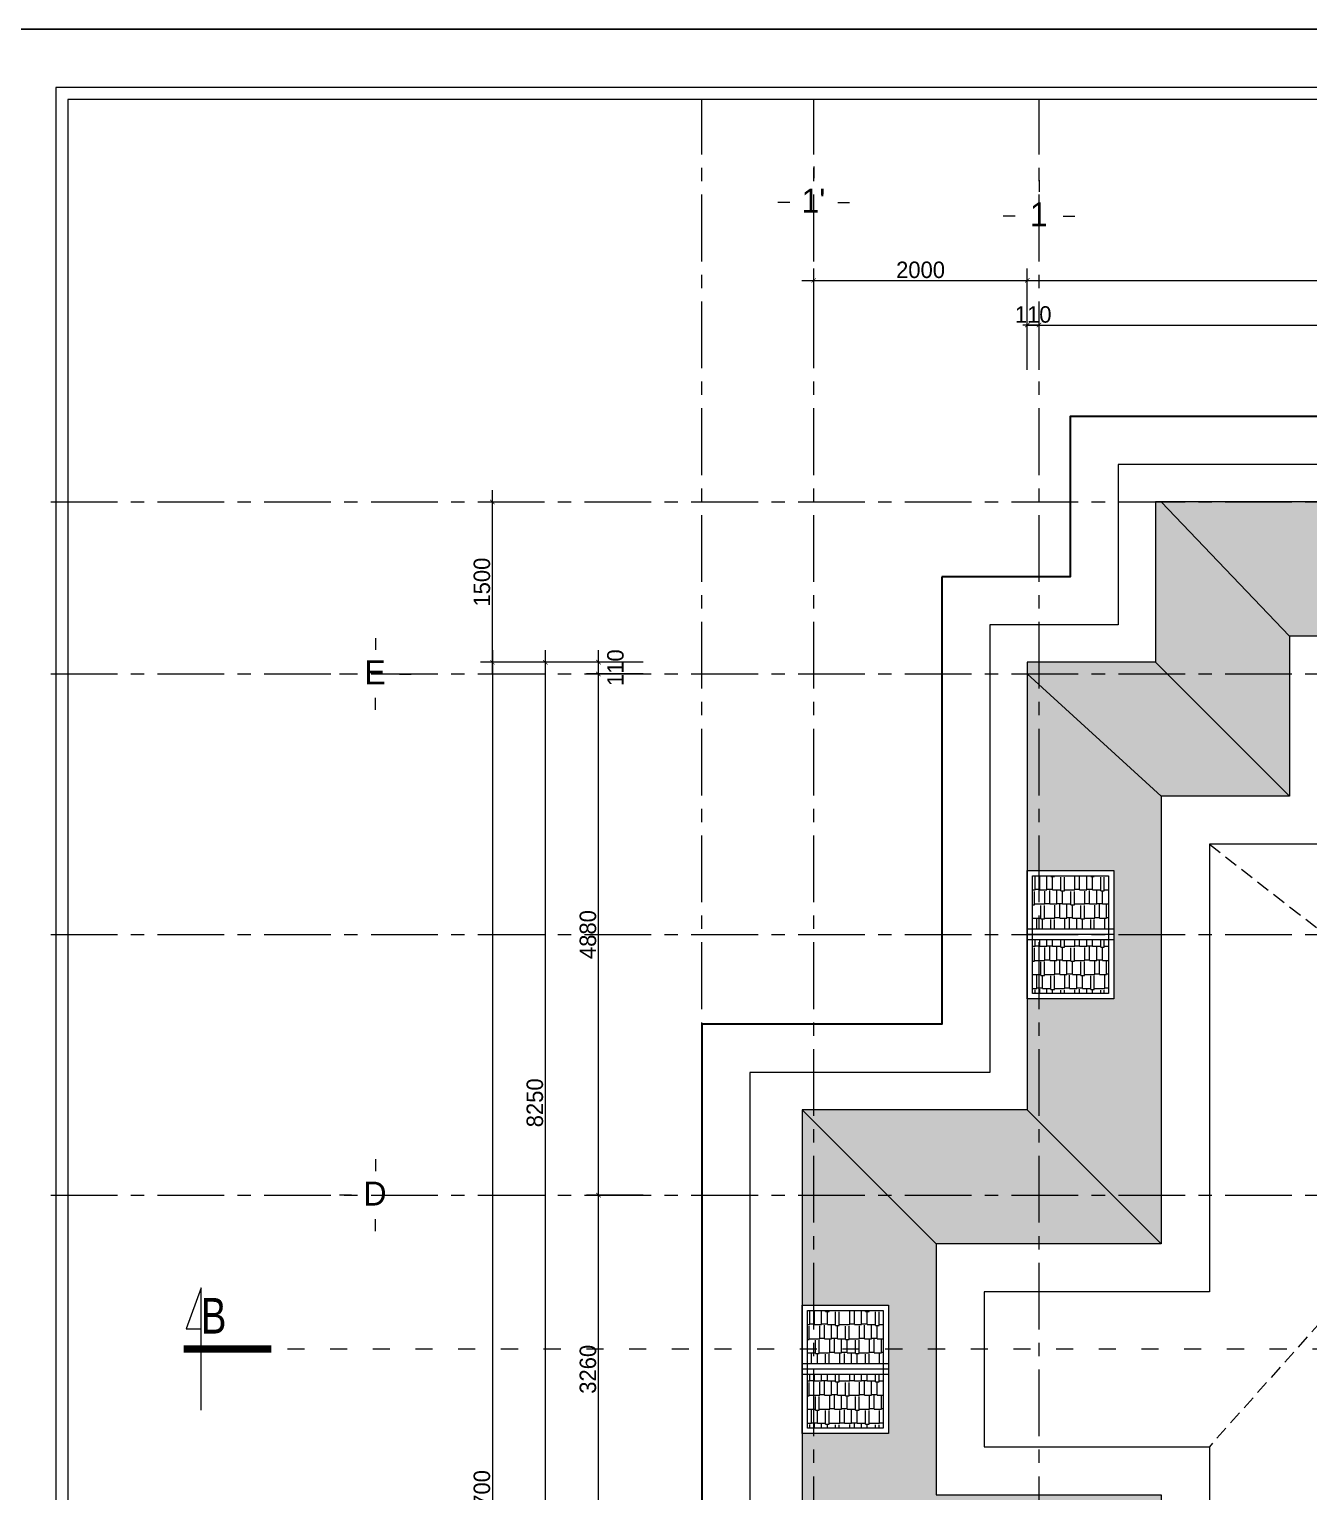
# Model space of a CAD drawing. Header units: millimetres. Extents: x 1832547 to 2001569, y -558009 to -417808.
# Drawn here: x 1944996 to 1956980, y -474386 to -460694 of the extents above; entities that cross this region are included whole.
import ezdxf
from ezdxf.enums import TextEntityAlignment as Align

# ---------------------------------------------------------------- set-up
doc = ezdxf.new("R2010")
doc.units = ezdxf.units.MM
doc.header["$MEASUREMENT"] = 0
for name, pattern in [('ACAD_ISO03W100', [30, 12, -18]), ('CENTER', [2, 1.25, -0.25, 0.25, -0.25]), ('HIDDEN', [9.525, 6.35, -3.175])]:
    doc.linetypes.add(name, pattern=pattern)
doc.layers.get('0').update_dxf_attribs({"linetype": 'CONTINUOUS'})
doc.layers.get('DEFPOINTS').update_dxf_attribs({"linetype": 'CONTINUOUS'})
for name, color, linetype, lineweight in [('AUDIT_I_120404221301-0', 7, 'CONTINUOUS', 15), ('AUDIT_I_160126172308-0', 7, 'CONTINUOUS', 5), ('CA. TUONG', 30, 'CONTINUOUS', 30), ('CA.cat 30', 30, 'CONTINUOUS', 35), ('CA.dim 08', 8, 'CONTINUOUS', 13), ('CA.khuat 75', 75, 'HIDDEN', 9), ('CA.noi that 15', 15, 'CONTINUOUS', 9), ('CA.thay 145', 145, 'CONTINUOUS', 18), ('CA.tim 67', 67, 'CENTER', 9), ('CA.vat lieu 08', 8, 'CONTINUOUS', 5), ('CA.vat lieu 179', 179, 'CONTINUOUS', 5)]:
    doc.layers.add(name, color=color, linetype=linetype, lineweight=lineweight)
doc.styles.add('CA.JSC1', font='Vhavan.ttf', dxfattribs={"width": 0.8})
doc.styles.get("Standard").update_dxf_attribs({"font": 'roman.shx'})
doc.dimstyles.new('CA 70', dxfattribs={"dimscale": 0.7, "dimtxt": 220, "dimasz": 60, "dimexe": 160, "dimexo": 0, "dimgap": 30, "dimtad": 1, "dimdec": 0, "dimrnd": 5, "dimzin": 0, "dimdsep": 46, "dimtxsty": 'Standard', "dimblk": 'ARCHTICK', "dimcen": 0.09, "dimdle": 160, "dimclrd": 256, "dimclre": 256, "dimclrt": 255, "dimadec": 0, "dimazin": 0, "dimtfac": 1, "dimtdec": 0, "dimtix": 1, "dimtmove": 2, "dimatfit": 3, "dimldrblk": 'DOT', "dimfxl": 600, "dimfxlon": 1, "dimtolj": 1, "dimtzin": 0, "dimarcsym": 0})
pattern_1 = [(0, (1387.75, 318.98), (280.5, 132), [66, -55, 77, -33, 99, -44]), (0, (1453.75, 324.48), (280.5, 132), [55, -209, 44, -66]), (0, (1585.75, 310.73), (280.5, 132), [33, -341]), (90, (1387.75, 318.98), (-93.5, 132), [126.5, -401.5]), (90, (1453.75, 318.98), (-93.5, 132), [123.75, -404.25]), (90, (1508.75, 318.98), (-93.5, 132), [115.5, -412.5]), (90, (1585.75, 310.73), (-93.5, 132), [126.5, -401.5]), (90, (1618.75, 310.73), (-93.5, 132), [126.5, -401.5]), (90, (1717.75, 318.98), (-93.5, 132), [121, -407])]

# ---------------------------------------------------------------- blocks, each defined once
blk = doc.blocks.new('A$C2d76a15f')
at = {"color": 4, "linetype": 'Continuous', "lineweight": 18}
for p, q in [((27498, 19313), (1212, 19313)), ((1212, 19313), (1212, 453))]:
    blk.add_line(p, q, dxfattribs=at)
for p, q in [((27405, 19220), (1306, 19220)), ((1306, 19220), (1306, 546))]:
    blk.add_line(p, q)
at = {"layer": 'DEFPOINTS', "ltscale": 600}
blk.add_line((0, 19765), (27951, 19765), dxfattribs=at)
blk = doc.blocks.new('_ArchTick')
at = {"color": 1, "linetype": 'ByBlock', "const_width": 0.15}
blk.add_lwpolyline([(-0.5, -0.5), (0.5, 0.5)], dxfattribs=at)
blk = doc.blocks.new('*D713')
at = {"layer": 'CA.dim 08', "lineweight": -2, "transparency": 16777216}
for p, q in [((1950327, -474982), (1950327, -471498)), ((1950747, -471610), (1950215, -471610)), ((1950747, -474870), (1950215, -474870))]:
    blk.add_line(p, q, dxfattribs=at)
at = {"layer": 'DEFPOINTS', "color": 0, "transparency": 16777216}
for p in [(1950327, -471610), (1950820, -471610), (1950820, -474870)]:
    blk.add_point(p, dxfattribs=at)
at = {"layer": 'CA.dim 08', "lineweight": -2, "transparency": 16777216, "xscale": 42, "yscale": 42, "zscale": 42}
for p, rotation in [((1950327, -471610), 90), ((1950327, -474870), 270)]:
    blk.add_blockref('_ArchTick', p, dxfattribs=dict(at, rotation=rotation))
at = {"layer": 'CA.dim 08', "color": 255, "transparency": 16777216, "insert": (1950229, -473240), "char_height": 154, "attachment_point": 5, "rotation": 90}
blk.add_mtext('\\A1;3260', dxfattribs=at)
blk = doc.blocks.new('_DOT')
at = {"color": 1, "linetype": 'ByBlock'}
blk.add_line((-0.5, 0), (-1, 0), dxfattribs=at)
at = {"color": 1, "linetype": 'ByBlock', "const_width": 0.5}
blk.add_lwpolyline([(-0.25, 0, 1), (0.25, 0, 1)], format="xyb", close=True, dxfattribs=at)
blk = doc.blocks.new('*D714')
at = {"layer": 'CA.dim 08', "lineweight": -2, "transparency": 16777216}
for p, q in [((1950327, -471722), (1950327, -466618)), ((1950747, -466730), (1950215, -466730)), ((1950747, -471610), (1950215, -471610))]:
    blk.add_line(p, q, dxfattribs=at)
at = {"layer": 'DEFPOINTS', "color": 0, "transparency": 16777216}
for p in [(1950327, -466730), (1950920, -466730), (1950820, -471610)]:
    blk.add_point(p, dxfattribs=at)
at = {"layer": 'CA.dim 08', "lineweight": -2, "transparency": 16777216, "xscale": 42, "yscale": 42, "zscale": 42}
for p, rotation in [((1950327, -466730), 90), ((1950327, -471610), 270)]:
    blk.add_blockref('_ArchTick', p, dxfattribs=dict(at, rotation=rotation))
at = {"layer": 'CA.dim 08', "color": 255, "transparency": 16777216, "insert": (1950229, -469170), "char_height": 154, "attachment_point": 5, "rotation": 90}
blk.add_mtext('\\A1;4880', dxfattribs=at)
blk = doc.blocks.new('*D715')
at = {"layer": 'CA.dim 08', "lineweight": -2, "transparency": 16777216}
for p, q in [((1950327, -466842), (1950327, -466508)), ((1950747, -466620), (1950215, -466620)), ((1950747, -466730), (1950215, -466730))]:
    blk.add_line(p, q, dxfattribs=at)
at = {"layer": 'DEFPOINTS', "color": 0, "transparency": 16777216}
for p in [(1950327, -466620), (1950920, -466620), (1950920, -466730)]:
    blk.add_point(p, dxfattribs=at)
at = {"layer": 'CA.dim 08', "lineweight": -2, "transparency": 16777216, "xscale": 42, "yscale": 42, "zscale": 42}
for p, rotation in [((1950327, -466620), 90), ((1950327, -466730), 270)]:
    blk.add_blockref('_ArchTick', p, dxfattribs=dict(at, rotation=rotation))
at = {"layer": 'CA.dim 08', "color": 255, "transparency": 16777216, "insert": (1950487, -466671), "char_height": 154, "attachment_point": 5, "rotation": 90}
blk.add_mtext('\\A1;110', dxfattribs=at)
blk = doc.blocks.new('*D717')
at = {"layer": 'CA.dim 08', "lineweight": -2, "transparency": 16777216}
for p, q in [((1949830, -474982), (1949830, -466508)), ((1950250, -466620), (1949718, -466620)), ((1950250, -474870), (1949718, -474870))]:
    blk.add_line(p, q, dxfattribs=at)
at = {"layer": 'DEFPOINTS', "color": 0, "transparency": 16777216}
for p in [(1949830, -466620), (1950920, -466620), (1950820, -474870)]:
    blk.add_point(p, dxfattribs=at)
at = {"layer": 'CA.dim 08', "lineweight": -2, "transparency": 16777216, "xscale": 42, "yscale": 42, "zscale": 42}
for p, rotation in [((1949830, -466620), 90), ((1949830, -474870), 270)]:
    blk.add_blockref('_ArchTick', p, dxfattribs=dict(at, rotation=rotation))
at = {"layer": 'CA.dim 08', "color": 255, "transparency": 16777216, "insert": (1949732, -470745), "char_height": 154, "attachment_point": 5, "rotation": 90}
blk.add_mtext('\\A1;8250', dxfattribs=at)
blk = doc.blocks.new('*D719')
at = {"layer": 'CA.dim 08', "lineweight": -2, "transparency": 16777216}
for p, q in [((1949334, -466508), (1949334, -482432)), ((1949754, -466620), (1949222, -466620)), ((1949754, -482320), (1949222, -482320))]:
    blk.add_line(p, q, dxfattribs=at)
at = {"layer": 'DEFPOINTS', "color": 0, "transparency": 16777216}
for p in [(1950423, -466620), (1949334, -482320), (1950423, -482320)]:
    blk.add_point(p, dxfattribs=at)
at = {"layer": 'CA.dim 08', "lineweight": -2, "transparency": 16777216, "xscale": 42, "yscale": 42, "zscale": 42}
for p, rotation in [((1949334, -466620), 90), ((1949334, -482320), 270)]:
    blk.add_blockref('_ArchTick', p, dxfattribs=dict(at, rotation=rotation))
at = {"layer": 'CA.dim 08', "color": 255, "transparency": 16777216, "insert": (1949236, -474470), "char_height": 154, "attachment_point": 5, "rotation": 90}
blk.add_mtext('\\A1;15700', dxfattribs=at)
blk = doc.blocks.new('*D721')
at = {"layer": 'CA.dim 08', "lineweight": -2, "transparency": 16777216}
for p, q in [((1949754, -465120), (1949222, -465120)), ((1949334, -466732), (1949334, -465008)), ((1949754, -466620), (1949222, -466620))]:
    blk.add_line(p, q, dxfattribs=at)
at = {"layer": 'DEFPOINTS', "color": 0, "transparency": 16777216}
for p in [(1949334, -465120), (1949830, -465120), (1949830, -466620)]:
    blk.add_point(p, dxfattribs=at)
at = {"layer": 'CA.dim 08', "lineweight": -2, "transparency": 16777216, "xscale": 42, "yscale": 42, "zscale": 42}
for p, rotation in [((1949334, -465120), 90), ((1949334, -466620), 270)]:
    blk.add_blockref('_ArchTick', p, dxfattribs=dict(at, rotation=rotation))
at = {"layer": 'CA.dim 08', "color": 255, "transparency": 16777216, "insert": (1949236, -465870), "char_height": 154, "attachment_point": 5, "rotation": 90}
blk.add_mtext('\\A1;1500', dxfattribs=at)
blk = doc.blocks.new('FDBNDFJKBNFJKDNBFD')
at = {"layer": 'CA.vat lieu 08'}
for p, q in [((664804, -453296), (664804, -453401)), ((664594, -453612), (664490, -453612)), ((665015, -453612), (665119, -453612)), ((664804, -453926), (664804, -453821))]:
    blk.add_line(p, q, dxfattribs=at)
blk = doc.blocks.new('*D728')
at = {"layer": 'CA.dim 08', "lineweight": -2, "transparency": 16777216}
for p, q in [((1954454, -463883), (1954454, -463351)), ((1960454, -463883), (1960454, -463351)), ((1954342, -463463), (1960566, -463463))]:
    blk.add_line(p, q, dxfattribs=at)
at = {"layer": 'DEFPOINTS', "color": 0, "transparency": 16777216}
for p in [(1960454, -463463), (1954454, -464096), (1960454, -464096)]:
    blk.add_point(p, dxfattribs=at)
at = {"layer": 'CA.dim 08', "lineweight": -2, "transparency": 16777216, "xscale": 42, "yscale": 42, "zscale": 42, "rotation": 180}
blk.add_blockref('_ArchTick', (1954454, -463463), dxfattribs=at)
at = {"layer": 'CA.dim 08', "lineweight": -2, "transparency": 16777216, "xscale": 42, "yscale": 42, "zscale": 42}
blk.add_blockref('_ArchTick', (1960454, -463463), dxfattribs=at)
at = {"layer": 'CA.dim 08', "color": 255, "transparency": 16777216, "insert": (1957454, -463365), "char_height": 154, "attachment_point": 5}
blk.add_mtext('\\A1;6000', dxfattribs=at)
blk = doc.blocks.new('*D731')
at = {"layer": 'CA.dim 08', "lineweight": -2, "transparency": 16777216}
for p, q in [((1954344, -463465), (1954344, -462933)), ((1964124, -463465), (1964124, -462933)), ((1954232, -463045), (1964236, -463045))]:
    blk.add_line(p, q, dxfattribs=at)
at = {"layer": 'DEFPOINTS', "color": 0, "transparency": 16777216}
for p in [(1964124, -463045), (1954344, -464096), (1964124, -464096)]:
    blk.add_point(p, dxfattribs=at)
at = {"layer": 'CA.dim 08', "lineweight": -2, "transparency": 16777216, "xscale": 42, "yscale": 42, "zscale": 42, "rotation": 180}
blk.add_blockref('_ArchTick', (1954344, -463045), dxfattribs=at)
at = {"layer": 'CA.dim 08', "lineweight": -2, "transparency": 16777216, "xscale": 42, "yscale": 42, "zscale": 42}
blk.add_blockref('_ArchTick', (1964124, -463045), dxfattribs=at)
at = {"layer": 'CA.dim 08', "color": 255, "transparency": 16777216, "insert": (1959234, -462947), "char_height": 154, "attachment_point": 5}
blk.add_mtext('\\A1;9780', dxfattribs=at)
blk = doc.blocks.new('*D732')
at = {"layer": 'CA.dim 08', "lineweight": -2, "transparency": 16777216}
for p, q in [((1954344, -463883), (1954344, -463351)), ((1954454, -463883), (1954454, -463351)), ((1954344, -463463), (1954302, -463463)), ((1954454, -463463), (1954344, -463463)), ((1954454, -463463), (1954496, -463463))]:
    blk.add_line(p, q, dxfattribs=at)
at = {"layer": 'DEFPOINTS', "color": 0, "transparency": 16777216}
for p in [(1954344, -463463), (1954344, -464096), (1954454, -464096)]:
    blk.add_point(p, dxfattribs=at)
at = {"layer": 'CA.dim 08', "lineweight": -2, "transparency": 16777216, "xscale": 42, "yscale": 42, "zscale": 42}
blk.add_blockref('_ArchTick', (1954344, -463463), dxfattribs=at)
at = {"layer": 'CA.dim 08', "lineweight": -2, "transparency": 16777216, "xscale": 42, "yscale": 42, "zscale": 42, "rotation": 180}
blk.add_blockref('_ArchTick', (1954454, -463463), dxfattribs=at)
at = {"layer": 'CA.dim 08', "color": 255, "transparency": 16777216, "insert": (1954399, -463365), "char_height": 154, "attachment_point": 5}
blk.add_mtext('\\A1;110', dxfattribs=at)
blk = doc.blocks.new('*D733')
at = {"layer": 'CA.dim 08', "lineweight": -2, "transparency": 16777216}
for p, q in [((1952344, -463465), (1952344, -462933)), ((1954344, -463465), (1954344, -462933)), ((1952232, -463045), (1954456, -463045))]:
    blk.add_line(p, q, dxfattribs=at)
at = {"layer": 'DEFPOINTS', "color": 0, "transparency": 16777216}
for p in [(1954344, -463045), (1952344, -463485), (1954344, -463674)]:
    blk.add_point(p, dxfattribs=at)
at = {"layer": 'CA.dim 08', "lineweight": -2, "transparency": 16777216, "xscale": 42, "yscale": 42, "zscale": 42, "rotation": 180}
blk.add_blockref('_ArchTick', (1952344, -463045), dxfattribs=at)
at = {"layer": 'CA.dim 08', "lineweight": -2, "transparency": 16777216, "xscale": 42, "yscale": 42, "zscale": 42}
blk.add_blockref('_ArchTick', (1954344, -463045), dxfattribs=at)
at = {"layer": 'CA.dim 08', "color": 255, "transparency": 16777216, "insert": (1953344, -462947), "char_height": 154, "attachment_point": 5}
blk.add_mtext('\\A1;2000', dxfattribs=at)
blk = doc.blocks.new('vet cat')
at = {"layer": 'CA.cat 30', "const_width": 50}
blk.add_lwpolyline([(-82592, -188552), (-81976, -188552)], dxfattribs=at)
at = {"layer": 'CA.thay 145'}
blk.add_line((-82574, -188411), (-82469, -188411), dxfattribs=at)
blk.add_lwpolyline([(-82469, -188983), (-82469, -188122), (-82574, -188411)], dxfattribs=at)
blk = doc.blocks.new('1E3E')
at = {"layer": 'CA.thay 145', "color": 1, "linetype": 'ACAD_ISO03W100', "ltscale": 10}
blk.add_lwpolyline([(791912, 808428), (808757, 808428)], dxfattribs=at)
at = {"layer": 'CA.cat 30'}
blk.add_blockref('vet cat', (874075, 996980), dxfattribs=at)
at = {"layer": 'AUDIT_I_120404221301-0', "style": 'CA.JSC1', "width": 0.8}
blk.add_text('B', height=250, dxfattribs=at).set_placement((791605, 808536))
blk = doc.blocks.new('t5hy6')
at = {"layer": 'CA.vat lieu 179'}
h = blk.add_hatch(dxfattribs=at)
h.set_pattern_fill('AR-RSHKE', color=256, scale=11)
h.set_pattern_definition(pattern_1)
h.paths.add_polyline_path([(1959233.9, -465119.8), (1955599.2, -465119.8), (1956799.2, -466374.8), (1962869.3, -466374.8), (1964124.3, -465119.8), (1964124.3, -465119.8), (1960434.5, -465119.8), (1960434.5, -465930), (1959233.9, -465930)], flags=17)
h.paths.add_polyline_path([(1956799.2, -466374.8), (1955599.2, -465119.8), (1955544.2, -465119.8), (1955544.2, -466619.8), (1956799.2, -467874.8)], flags=17)
h.paths.add_polyline_path([(1955544.2, -466619.8), (1954344.2, -466619.8), (1954344.2, -466729.8), (1955599.2, -467874.8), (1956799.2, -467874.8)], flags=16)
h.paths.add_polyline_path([(1955599.2, -467874.8), (1954344.2, -466729.8), (1954344.2, -468569.5), (1955154.5, -468569.5), (1955154.5, -469770.1), (1954344.2, -469770.1), (1954344.2, -470809.8), (1955599.2, -472064.8)], flags=17)
h.paths.add_polyline_path([(1954344.2, -470809.8), (1952234.2, -470809.8), (1953489.2, -472064.8), (1955599.2, -472064.8)])
h.paths.add_polyline_path([(1953489.2, -472064.8), (1952234.2, -470809.8), (1952234.2, -470809.8), (1952234.2, -472639.5), (1953044.5, -472639.5), (1953044.5, -473840.1), (1952234.2, -473840.1), (1952234.2, -475669.8), (1953489.2, -474414.8)])
h.paths.add_polyline_path([(1955599.2, -474414.8), (1953489.2, -474414.8), (1952234.2, -475669.8), (1954344.2, -475669.8)])
h.paths.add_polyline_path([(1955599.2, -474414.8), (1954344.2, -475669.8), (1954344.2, -478819.8), (1954454.2, -478819.8), (1955599.2, -477564.8)])
h.paths.add_polyline_path([(1959309.3, -477564.8), (1955599.2, -477564.8), (1954454.2, -478819.8), (1956853.9, -478819.8), (1956853.9, -478009.5), (1958054.5, -478009.5), (1958054.5, -478819.8), (1960564.3, -478819.8)])
h.paths.add_polyline_path([(1960564.3, -474979.8), (1959309.3, -473724.8), (1959309.3, -477564.8), (1960564.3, -478819.8)])
h.paths.add_polyline_path([(1962869.3, -473724.8), (1959309.3, -473724.8), (1960564.3, -474979.8), (1964124.3, -474979.8)])
h.paths.add_polyline_path([(1964124.3, -471729.8), (1962869.3, -470492.6), (1962869.3, -473724.8), (1964124.3, -474979.8)])
h.paths.add_polyline_path([(1963569.3, -470482.6), (1962869.3, -470492.6), (1964124.3, -471729.8), (1964824.3, -471719.8)], flags=17)
h.paths.add_polyline_path([(1964824.3, -466619.8), (1964124.3, -466619.8), (1964124.3, -465119.8), (1955544.2, -465119.8), (1955544.2, -466619.8), (1954344.2, -466619.8), (1954344.2, -468569.5), (1955154.5, -468569.5), (1955154.5, -469770.1), (1954344.2, -469770.1), (1954344.2, -470809.8), (1955599.2, -472064.8), (1955599.2, -467874.8), (1956799.2, -467874.8), (1956799.2, -466374.8), (1962869.3, -466374.8), (1962869.3, -467874.8), (1963569.3, -467874.8), (1963569.3, -470482.6), (1964824.3, -471719.8)])
h.paths.add_polyline_path([(1960434.5, -465930), (1959233.9, -465930), (1959233.9, -465119.8), (1960434.5, -465119.8)], flags=16)
h = blk.add_hatch(dxfattribs=at)
h.set_pattern_fill('AR-RSHKE', color=256, scale=11)
h.set_pattern_definition(pattern_1)
h.paths.add_polyline_path([(1964124.3, -465119.8), (1964124.3, -465119.8), (1960434.5, -465119.8), (1960434.5, -465930), (1959233.9, -465930), (1959233.9, -465119.8), (1955599.2, -465119.8), (1956799.2, -466374.8), (1962869.3, -466374.8)])
h.paths.add_polyline_path([(1956799.2, -466374.8), (1955599.2, -465119.8), (1955544.2, -465119.8), (1955544.2, -466619.8), (1956799.2, -467874.8)])
h.paths.add_polyline_path([(1955544.2, -466619.8), (1954344.2, -466619.8), (1954344.2, -466729.8), (1955599.2, -467874.8), (1956799.2, -467874.8)])
h.paths.add_polyline_path([(1955599.2, -467874.8), (1954344.2, -466729.8), (1954344.2, -468569.5), (1955154.5, -468569.5), (1955154.5, -469770.1), (1954344.2, -469770.1), (1954344.2, -470809.8), (1955599.2, -472064.8)])
h = blk.add_hatch(dxfattribs=at)
h.set_pattern_fill('AR-RSHKE', color=256, scale=11)
h.set_pattern_definition([(0, (-1746.96, 1432.52), (280.5, 132), [66, -55, 77, -33, 99, -44]), (0, (-1680.96, 1438.02), (280.5, 132), [55, -209, 44, -66]), (0, (-1548.96, 1424.27), (280.5, 132), [33, -341]), (90, (-1746.96, 1432.52), (-93.5, 132), [126.5, -401.5]), (90, (-1680.96, 1432.52), (-93.5, 132), [123.75, -404.25]), (90, (-1625.96, 1432.52), (-93.5, 132), [115.5, -412.5]), (90, (-1548.96, 1424.27), (-93.5, 132), [126.5, -401.5]), (90, (-1515.96, 1424.27), (-93.5, 132), [126.5, -401.5]), (90, (-1416.96, 1432.52), (-93.5, 132), [121, -407])])
h.paths.add_polyline_path([(1955104.5, -468619.5), (1954394.2, -468619.5), (1954394.2, -469119.8), (1955104.5, -469119.8)])
h.paths.add_polyline_path([(1955104.5, -469219.8), (1954394.2, -469219.8), (1954394.2, -469720.1), (1955104.5, -469720.1)])
h = blk.add_hatch(dxfattribs=at)
h.set_pattern_fill('AR-RSHKE', color=256, scale=11)
h.set_pattern_definition([(0, (-3856.96, -2637.48), (280.5, 132), [66, -55, 77, -33, 99, -44]), (0, (-3790.96, -2631.98), (280.5, 132), [55, -209, 44, -66]), (0, (-3658.96, -2645.73), (280.5, 132), [33, -341]), (90, (-3856.96, -2637.48), (-93.5, 132), [126.5, -401.5]), (90, (-3790.96, -2637.48), (-93.5, 132), [123.75, -404.25]), (90, (-3735.96, -2637.48), (-93.5, 132), [115.5, -412.5]), (90, (-3658.96, -2645.73), (-93.5, 132), [126.5, -401.5]), (90, (-3625.96, -2645.73), (-93.5, 132), [126.5, -401.5]), (90, (-3526.96, -2637.48), (-93.5, 132), [121, -407])])
h.paths.add_polyline_path([(1952994.5, -472689.5), (1952284.2, -472689.5), (1952284.2, -473189.8), (1952994.5, -473189.8)])
h.paths.add_polyline_path([(1952994.5, -473289.8), (1952284.2, -473289.8), (1952284.2, -473790.1), (1952994.5, -473790.1)])
at = {"layer": 'CA. TUONG'}
blk.add_lwpolyline([(1953544.2, -465819.8), (1953544.2, -470009.8), (1951294.2, -470009.8), (1951294.2, -476469.8), (1953544.2, -476469.8), (1953544.2, -479619.8), (1961364.3, -479619.8), (1961364.3, -475779.8), (1964924.3, -475779.8), (1964924.3, -472518.4), (1965624.3, -472508.4), (1965624.3, -465819.8), (1964924.3, -465819.8), (1964924.3, -464319.8), (1954744.2, -464319.8), (1954744.2, -465819.8)], close=True, dxfattribs=at)
at = {"layer": 'CA.dim 08'}
for points in [[(1955599.2, -465119.8), (1956799.2, -466374.8)], [(1955544.2, -466619.8), (1956799.2, -467874.8)], [(1954344.2, -466729.8), (1955599.2, -467874.8)], [(1952234.2, -470809.8), (1953489.2, -472064.8)], [(1954344.2, -470809.8), (1955599.2, -472064.8)]]:
    blk.add_lwpolyline(points, dxfattribs=at)
at = {"layer": 'CA.khuat 75', "ltscale": 20}
for points in [[(1962419.3, -466824.8), (1956049.2, -473964.8)], [(1956049.2, -468324.8), (1962419.3, -473274.8)]]:
    blk.add_lwpolyline(points, dxfattribs=at)
at = {"layer": 'CA.thay 145'}
for p, q in [((1955154.5, -469169.8), (1954344.2, -469169.8)), ((1953044.5, -473239.8), (1952234.2, -473239.8))]:
    blk.add_line(p, q, dxfattribs=at)
for points in [[(1954344.2, -466619.8), (1954344.2, -470809.8), (1952234.2, -470809.8), (1952234.2, -475669.8), (1954344.2, -475669.8), (1954344.2, -478819.8), (1960564.3, -478819.8), (1960564.3, -474979.8), (1964124.3, -474979.8), (1964124.3, -471729.8), (1964824.3, -471719.8), (1964824.3, -466619.8), (1964124.3, -466619.8), (1964124.3, -465119.8), (1955544.2, -465119.8), (1955544.2, -466619.8)], [(1955599.2, -467874.8), (1955599.2, -472064.8), (1953489.2, -472064.8), (1953489.2, -474414.8), (1955599.2, -474414.8), (1955599.2, -477564.8), (1959309.3, -477564.8), (1959309.3, -473724.8), (1962869.3, -473724.8), (1962869.3, -470492.6), (1963569.3, -470482.6), (1963569.3, -467874.8), (1962869.3, -467874.8), (1962869.3, -466374.8), (1956799.2, -466374.8), (1956799.2, -467874.8)], [(1954344.2, -468569.5), (1955154.5, -468569.5), (1955154.5, -469770.1), (1954344.2, -469770.1)], [(1952234.2, -472639.5), (1953044.5, -472639.5), (1953044.5, -473840.1), (1952234.2, -473840.1)]]:
    blk.add_lwpolyline(points, close=True, dxfattribs=at)
at = {"layer": 'CA.tim 67', "ltscale": 500}
for p, q in [((1951294.2, -483867.1), (1951294.2, -461351.6)), ((1952344.2, -483867.1), (1952344.2, -461351.6)), ((1954454.2, -483867.1), (1954454.2, -461351.6)), ((1945196.8, -465119.8), (1973537.2, -465119.8)), ((1945196.8, -466729.8), (1973537.2, -466729.8)), ((1945196.8, -469169.8), (1973537.2, -469169.8)), ((1945196.8, -471609.8), (1973537.2, -471609.8))]:
    blk.add_line(p, q, dxfattribs=at)
at = {"layer": 'CA.vat lieu 08', "ltscale": 1000}
for p, q in [((1955154.5, -469119.8), (1954344.2, -469119.8)), ((1955154.5, -469219.8), (1954344.2, -469219.8)), ((1953044.5, -473189.8), (1952234.2, -473189.8)), ((1953044.5, -473289.8), (1952234.2, -473289.8))]:
    blk.add_line(p, q, dxfattribs=at)
for points in [[(1953994.2, -466269.8), (1953994.2, -470459.8), (1951744.2, -470459.8), (1951744.2, -476019.8), (1953994.2, -476019.8), (1953994.2, -479169.8), (1960914.3, -479169.8), (1960914.3, -475329.8), (1964474.3, -475329.8), (1964474.3, -472074.8), (1965174.3, -472064.8), (1965174.3, -466269.8), (1964474.3, -466269.8), (1964474.3, -464769.8), (1955194.2, -464769.8), (1955194.2, -466269.8)], [(1956049.2, -468324.8), (1956049.2, -472514.8), (1953939.2, -472514.8), (1953939.2, -473964.8), (1956049.2, -473964.8), (1956049.2, -477114.8), (1958859.3, -477114.8), (1958859.3, -473274.8), (1962419.3, -473274.8), (1962419.3, -470049), (1963119.3, -470039), (1963119.3, -468324.8), (1962419.3, -468324.8), (1962419.3, -466824.8), (1957249.2, -466824.8), (1957249.2, -468324.8)], [(1954394.2, -468619.5), (1955104.5, -468619.5), (1955104.5, -469720.1), (1954394.2, -469720.1)], [(1952284.2, -472689.5), (1952994.5, -472689.5), (1952994.5, -473790.1), (1952284.2, -473790.1)]]:
    blk.add_lwpolyline(points, close=True, dxfattribs=at)
at = {"layer": 'CA.dim 08', "xscale": -1.066666666666667, "yscale": 1.066666666666667, "zscale": 1.066666666666667}
for p in [(2661469, 21538.4), (2663579, 21410.4), (2657362.6, 17122.5), (2657362.6, 12242.5)]:
    blk.add_blockref('FDBNDFJKBNFJKDNBFD', p, dxfattribs=at)
at = {"layer": 'AUDIT_I_160126172308-0', "style": 'CA.JSC1'}
for s, p in [("1'", (1952340.7, -462298.8)), ('1', (1954450.7, -462426.8)), ('e', (1948234.3, -466714.7)), ('d', (1948234.3, -471594.7))]:
    blk.add_text(s, height=224, dxfattribs=at).set_placement(p, align=Align.MIDDLE)
at = {"layer": 'CA.dim 08'}
for base, p1, p2, picture, middle in [((1954344.2, -463045.3), (1952344.2, -463485.2), (1954344.2, -463673.9), '*D733', (1953344.2, -462947.3)), ((1964124.3, -463045.3), (1954344.2, -464095.9), (1964124.3, -464095.9), '*D731', (1959234.2, -462947.3)), ((1954344.2, -463463.4), (1954454.2, -464095.9), (1954344.2, -464095.9), '*D732', (1954399.2, -463365.4)), ((1960454.3, -463463.4), (1954454.2, -464095.9), (1960454.3, -464095.9), '*D728', (1957454.2, -463365.4))]:
    dim = blk.add_linear_dim(base=base, p1=p1, p2=p2, dimstyle='CA 70', dxfattribs=at)
    dim.commit()
    dim.dimension.update_dxf_attribs({"geometry": picture, "text_midpoint": middle})
for base, p1, p2, picture, middle in [((1949333.6, -465119.8), (1949830.1, -466619.8), (1949830.1, -465119.8), '*D721', (1949235.6, -465869.8)), ((1949333.6, -482319.8), (1950423.3, -466619.8), (1950423.3, -482319.8), '*D719', (1949235.6, -474469.8)), ((1949830.1, -466619.8), (1950819.8, -474869.8), (1950919.8, -466619.8), '*D717', (1949732.1, -470744.8)), ((1950326.6, -466729.8), (1950819.8, -471609.8), (1950919.8, -466729.8), '*D714', (1950228.6, -469169.8)), ((1950326.6, -471609.8), (1950819.8, -474869.8), (1950819.8, -471609.8), '*D713', (1950228.6, -473239.8))]:
    dim = blk.add_linear_dim(base=base, p1=p1, p2=p2, angle=90, dimstyle='CA 70', dxfattribs=at)
    dim.commit()
    dim.dimension.update_dxf_attribs({"geometry": picture, "text_midpoint": middle})
dim = blk.add_linear_dim(base=(1950326.6, -466619.8), p1=(1950919.8, -466729.8), p2=(1950919.8, -466619.8), angle=90, dimstyle='CA 70', dxfattribs=at)
dim.commit()
dim.dimension.update_dxf_attribs({"geometry": '*D715', "text_midpoint": (1950486.5, -466671.3), "dimtype": 160})

msp = doc.modelspace()

# ---------------------------------------------------------------- block references
at = {"layer": 'CA.dim 08'}
msp.add_blockref('t5hy6', (0, 0), dxfattribs=at)
at = {"layer": 'CA.noi that 15', "xscale": 1.333333333333333, "yscale": 1.333333333333333, "zscale": 1.333333333333333}
msp.add_blockref('1E3E', (891131.1, -1550953.4), dxfattribs=at)
at = {"layer": 'CA.thay 145', "xscale": 1.205715468216754, "yscale": 1.205715468216754, "zscale": 1.205715468216754}
msp.add_blockref('A$C2d76a15f', (1943784.1, -484525), dxfattribs=at)

doc.saveas('drawing.dxf')
